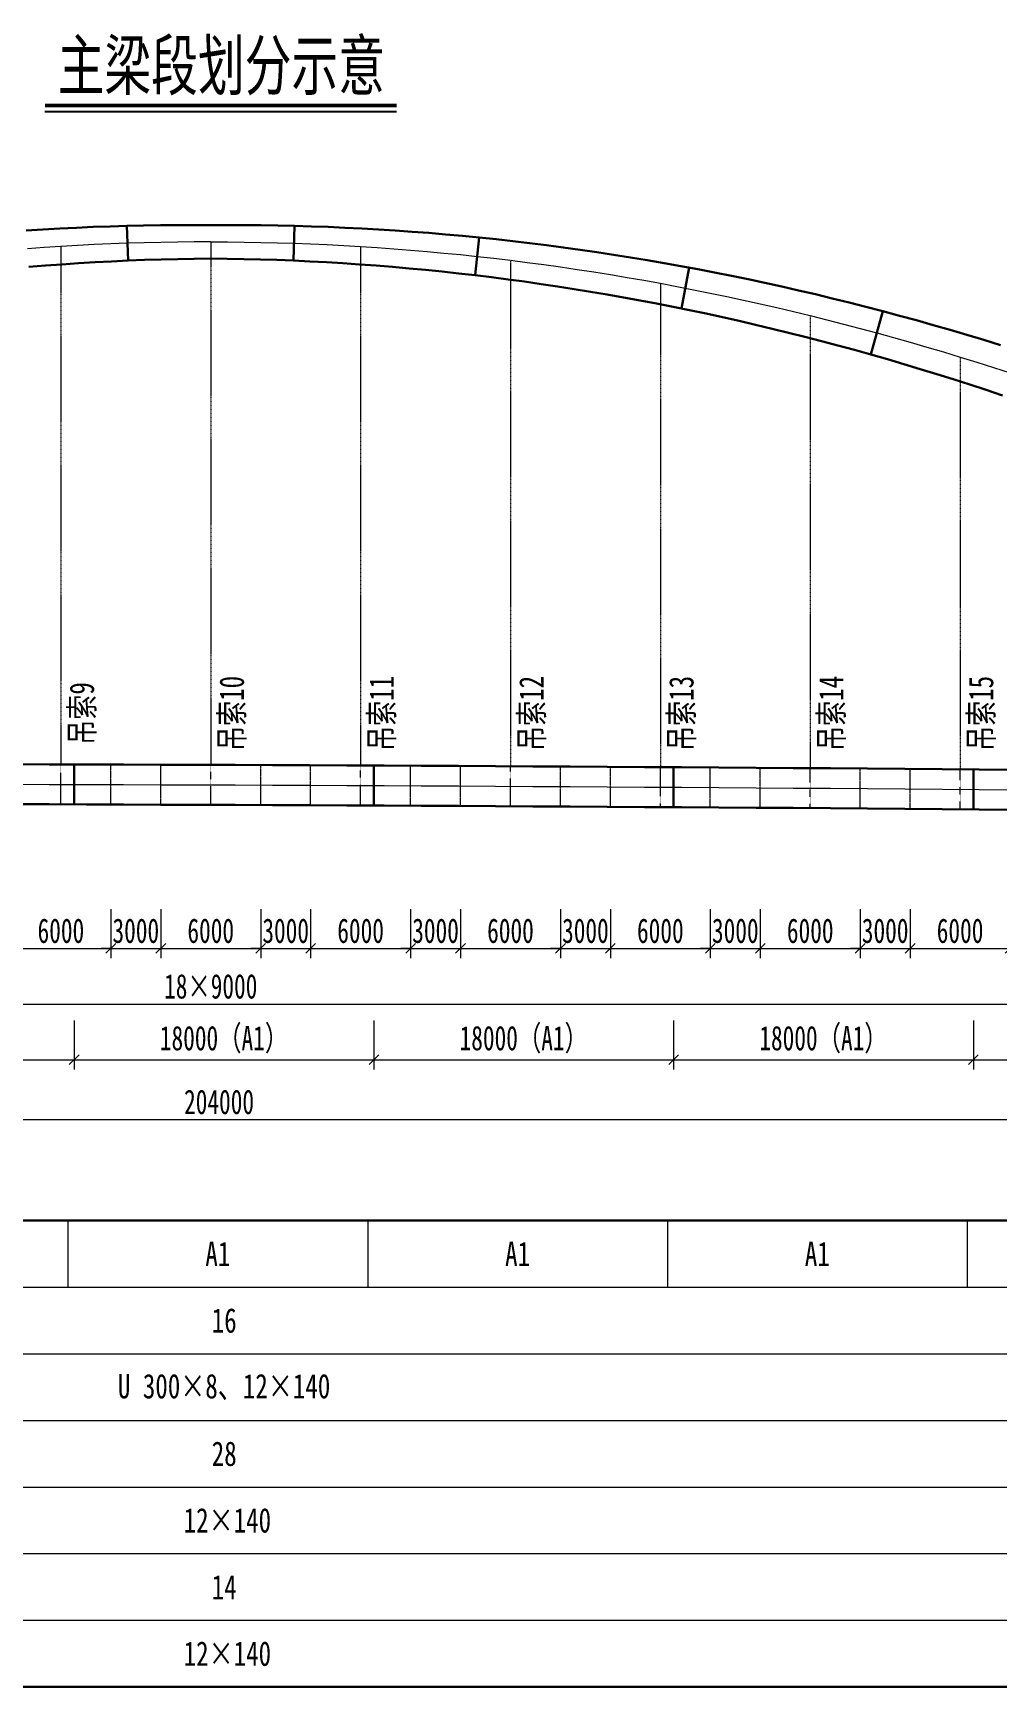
# Model space of a CAD drawing. Header units: millimetres. Extents: x -117838 to 101460, y 153465 to 252744.
# Drawn here: x -13008 to 44876, y 153465 to 252744 of the extents above; entities that cross this region are included whole.
import ezdxf
from ezdxf.enums import TextEntityAlignment as Align

# ---------------------------------------------------------------- set-up
doc = ezdxf.new("R2010")
doc.units = ezdxf.units.MM
doc.linetypes.add('CENTER2', pattern=[28.575, 19.05, -3.175, 3.175, -3.175])
doc.linetypes.add('DASHED', pattern=[0.75, 0.5, -0.25])
doc.layers.get('Defpoints').update_dxf_attribs({"color": 8})
for name, color, linetype, lineweight in [('中心线', 2, 'CENTER2', 15), ('标注', 4, 'Continuous', 13), ('标注线及字体', 2, 'Continuous', 15), ('桥 构造粗实', 1, 'Continuous', 30), ('细实线', 4, 'Continuous', 15), ('虚线', 7, 'DASHED', 15)]:
    doc.layers.add(name, color=color, linetype=linetype, lineweight=lineweight)
doc.styles.add('111', font='', dxfattribs={"width": 0.7})
doc.styles.add('SMEDI', font='', dxfattribs={"width": 0.75})
doc.styles.add('仿宋_GB2312', font='仿宋_GB2312.TTF', dxfattribs={"width": 0.75})
doc.styles.get('111').set_extended_font_data('仿宋_GB2312')
doc.styles.get('SMEDI').set_extended_font_data('仿宋_GB2312')
doc.dimstyles.new('200', dxfattribs={"dimscale": 0, "dimtxt": 2.5, "dimasz": 1, "dimexe": 1, "dimexo": 1, "dimgap": 0.6, "dimtad": 1, "dimdec": 0, "dimdsep": 46, "dimtxsty": '111', "dimblk": 'OBLIQUE', "dimcen": 0, "dimclrd": 4, "dimclre": 4, "dimclrt": 4, "dimadec": 1, "dimazin": 2, "dimtfac": 1, "dimtdec": 0, "dimtix": 1, "dimtmove": 2, "dimatfit": 3, "dimfxl": 4, "dimfxlon": 1, "dimtolj": 1, "dimlwd": -1, "dimlwe": -1, "dimarcsym": 0})

# ---------------------------------------------------------------- blocks, each defined once
blk = doc.blocks.new('_Oblique')
at = {"color": 0, "linetype": 'ByBlock', "lineweight": -2}
blk.add_line((-0.5, -0.5), (0.5, 0.5), dxfattribs=at)
blk = doc.blocks.new('*D20')
at = {"layer": 'Defpoints', "color": 0}
for p in [(100162, 195313), (-103838, 193165), (100162, 187523)]:
    blk.add_point(p, dxfattribs=at)
at = {"layer": '标注', "color": 4}
for p, q in [((-103838, 189876), (-103838, 186935)), ((100162, 189876), (100162, 186935)), ((-103838, 187523), (100162, 187523))]:
    blk.add_line(p, q, dxfattribs=at)
at = {"layer": '标注', "color": 4, "xscale": 588.2352941176471, "yscale": 588.2352941176471, "zscale": 588.2352941176471, "rotation": 180}
blk.add_blockref('_Oblique', (-103838, 187523), dxfattribs=at)
at = {"layer": '标注', "color": 4, "xscale": 588.2352941176471, "yscale": 588.2352941176471, "zscale": 588.2352941176471}
blk.add_blockref('_Oblique', (100162, 187523), dxfattribs=at)
at = {"layer": '标注', "color": 4, "insert": (-1838, 188575), "char_height": 1470.6, "attachment_point": 5, "style": '111'}
blk.add_mtext('\\A1;204000', dxfattribs=at)
blk = doc.blocks.new('*D39')
at = {"layer": 'Defpoints', "color": 0}
for p in [(-14337, 206909), (-8337, 206909), (-8337, 197798)]:
    blk.add_point(p, dxfattribs=at)
at = {"layer": '标注', "color": 4}
for p, q in [((-14337, 200151), (-14337, 197210)), ((-8337, 200151), (-8337, 197210)), ((-14337, 197798), (-8337, 197798))]:
    blk.add_line(p, q, dxfattribs=at)
at = {"layer": '标注', "color": 4, "xscale": 588.2352941176471, "yscale": 588.2352941176471, "zscale": 588.2352941176471, "rotation": 180}
blk.add_blockref('_Oblique', (-14337, 197798), dxfattribs=at)
at = {"layer": '标注', "color": 4, "xscale": 588.2352941176471, "yscale": 588.2352941176471, "zscale": 588.2352941176471}
blk.add_blockref('_Oblique', (-8337, 197798), dxfattribs=at)
at = {"layer": '标注', "color": 4, "insert": (-11337, 198851), "char_height": 1470.6, "attachment_point": 5, "style": '111'}
blk.add_mtext('\\A1;6000', dxfattribs=at)
blk = doc.blocks.new('*D40')
at = {"layer": 'Defpoints', "color": 0}
for p in [(-8337, 206909), (-5337, 206909), (-5337, 197798)]:
    blk.add_point(p, dxfattribs=at)
at = {"layer": '标注', "color": 4}
for p, q in [((-8337, 200151), (-8337, 197210)), ((-5337, 200151), (-5337, 197210)), ((-8337, 197798), (-8926, 197798)), ((-8337, 197798), (-5337, 197798)), ((-5337, 197798), (-4749, 197798))]:
    blk.add_line(p, q, dxfattribs=at)
at = {"layer": '标注', "color": 4, "xscale": 588.2352941176471, "yscale": 588.2352941176471, "zscale": 588.2352941176471}
blk.add_blockref('_Oblique', (-8337, 197798), dxfattribs=at)
at = {"layer": '标注', "color": 4, "xscale": 588.2352941176471, "yscale": 588.2352941176471, "zscale": 588.2352941176471, "rotation": 180}
blk.add_blockref('_Oblique', (-5337, 197798), dxfattribs=at)
at = {"layer": '标注', "color": 4, "insert": (-6837, 198851), "char_height": 1470.6, "attachment_point": 5, "style": '111'}
blk.add_mtext('\\A1;3000', dxfattribs=at)
blk = doc.blocks.new('*D41')
at = {"layer": 'Defpoints', "color": 0}
for p in [(-5337, 206909), (663, 206909), (663, 197798)]:
    blk.add_point(p, dxfattribs=at)
at = {"layer": '标注', "color": 4}
for p, q in [((-5337, 200151), (-5337, 197210)), ((663, 200151), (663, 197210)), ((-5337, 197798), (663, 197798))]:
    blk.add_line(p, q, dxfattribs=at)
at = {"layer": '标注', "color": 4, "xscale": 588.2352941176471, "yscale": 588.2352941176471, "zscale": 588.2352941176471, "rotation": 180}
blk.add_blockref('_Oblique', (-5337, 197798), dxfattribs=at)
at = {"layer": '标注', "color": 4, "xscale": 588.2352941176471, "yscale": 588.2352941176471, "zscale": 588.2352941176471}
blk.add_blockref('_Oblique', (663, 197798), dxfattribs=at)
at = {"layer": '标注', "color": 4, "insert": (-2337, 198851), "char_height": 1470.6, "attachment_point": 5, "style": '111'}
blk.add_mtext('\\A1;6000', dxfattribs=at)
blk = doc.blocks.new('*D42')
at = {"layer": 'Defpoints', "color": 0}
for p in [(663, 206909), (3663, 206909), (3663, 197798)]:
    blk.add_point(p, dxfattribs=at)
at = {"layer": '标注', "color": 4}
for p, q in [((663, 200151), (663, 197210)), ((3663, 200151), (3663, 197210)), ((663, 197798), (74, 197798)), ((663, 197798), (3663, 197798)), ((3663, 197798), (4251, 197798))]:
    blk.add_line(p, q, dxfattribs=at)
at = {"layer": '标注', "color": 4, "xscale": 588.2352941176471, "yscale": 588.2352941176471, "zscale": 588.2352941176471}
blk.add_blockref('_Oblique', (663, 197798), dxfattribs=at)
at = {"layer": '标注', "color": 4, "xscale": 588.2352941176471, "yscale": 588.2352941176471, "zscale": 588.2352941176471, "rotation": 180}
blk.add_blockref('_Oblique', (3663, 197798), dxfattribs=at)
at = {"layer": '标注', "color": 4, "insert": (2163, 198851), "char_height": 1470.6, "attachment_point": 5, "style": '111'}
blk.add_mtext('\\A1;3000', dxfattribs=at)
blk = doc.blocks.new('*D43')
at = {"layer": 'Defpoints', "color": 0}
for p in [(3663, 206909), (9663, 206909), (9663, 197798)]:
    blk.add_point(p, dxfattribs=at)
at = {"layer": '标注', "color": 4}
for p, q in [((3663, 200151), (3663, 197210)), ((9663, 200151), (9663, 197210)), ((3663, 197798), (9663, 197798))]:
    blk.add_line(p, q, dxfattribs=at)
at = {"layer": '标注', "color": 4, "xscale": 588.2352941176471, "yscale": 588.2352941176471, "zscale": 588.2352941176471, "rotation": 180}
blk.add_blockref('_Oblique', (3663, 197798), dxfattribs=at)
at = {"layer": '标注', "color": 4, "xscale": 588.2352941176471, "yscale": 588.2352941176471, "zscale": 588.2352941176471}
blk.add_blockref('_Oblique', (9663, 197798), dxfattribs=at)
at = {"layer": '标注', "color": 4, "insert": (6663, 198851), "char_height": 1470.6, "attachment_point": 5, "style": '111'}
blk.add_mtext('\\A1;6000', dxfattribs=at)
blk = doc.blocks.new('*D44')
at = {"layer": 'Defpoints', "color": 0}
for p in [(9663, 206909), (12663, 206909), (12663, 197798)]:
    blk.add_point(p, dxfattribs=at)
at = {"layer": '标注', "color": 4}
for p, q in [((9663, 200151), (9663, 197210)), ((12663, 200151), (12663, 197210)), ((9663, 197798), (9074, 197798)), ((9663, 197798), (12663, 197798)), ((12663, 197798), (13251, 197798))]:
    blk.add_line(p, q, dxfattribs=at)
at = {"layer": '标注', "color": 4, "xscale": 588.2352941176471, "yscale": 588.2352941176471, "zscale": 588.2352941176471}
blk.add_blockref('_Oblique', (9663, 197798), dxfattribs=at)
at = {"layer": '标注', "color": 4, "xscale": 588.2352941176471, "yscale": 588.2352941176471, "zscale": 588.2352941176471, "rotation": 180}
blk.add_blockref('_Oblique', (12663, 197798), dxfattribs=at)
at = {"layer": '标注', "color": 4, "insert": (11163, 198851), "char_height": 1470.6, "attachment_point": 5, "style": '111'}
blk.add_mtext('\\A1;3000', dxfattribs=at)
blk = doc.blocks.new('*D45')
at = {"layer": 'Defpoints', "color": 0}
for p in [(12663, 206909), (18663, 206909), (18663, 197798)]:
    blk.add_point(p, dxfattribs=at)
at = {"layer": '标注', "color": 4}
for p, q in [((12663, 200151), (12663, 197210)), ((18663, 200151), (18663, 197210)), ((12663, 197798), (18663, 197798))]:
    blk.add_line(p, q, dxfattribs=at)
at = {"layer": '标注', "color": 4, "xscale": 588.2352941176471, "yscale": 588.2352941176471, "zscale": 588.2352941176471, "rotation": 180}
blk.add_blockref('_Oblique', (12663, 197798), dxfattribs=at)
at = {"layer": '标注', "color": 4, "xscale": 588.2352941176471, "yscale": 588.2352941176471, "zscale": 588.2352941176471}
blk.add_blockref('_Oblique', (18663, 197798), dxfattribs=at)
at = {"layer": '标注', "color": 4, "insert": (15663, 198851), "char_height": 1470.6, "attachment_point": 5, "style": '111'}
blk.add_mtext('\\A1;6000', dxfattribs=at)
blk = doc.blocks.new('*D46')
at = {"layer": 'Defpoints', "color": 0}
for p in [(18663, 206909), (21663, 206909), (21663, 197798)]:
    blk.add_point(p, dxfattribs=at)
at = {"layer": '标注', "color": 4}
for p, q in [((18663, 200151), (18663, 197210)), ((21663, 200151), (21663, 197210)), ((18663, 197798), (18074, 197798)), ((18663, 197798), (21663, 197798)), ((21663, 197798), (22251, 197798))]:
    blk.add_line(p, q, dxfattribs=at)
at = {"layer": '标注', "color": 4, "xscale": 588.2352941176471, "yscale": 588.2352941176471, "zscale": 588.2352941176471}
blk.add_blockref('_Oblique', (18663, 197798), dxfattribs=at)
at = {"layer": '标注', "color": 4, "xscale": 588.2352941176471, "yscale": 588.2352941176471, "zscale": 588.2352941176471, "rotation": 180}
blk.add_blockref('_Oblique', (21663, 197798), dxfattribs=at)
at = {"layer": '标注', "color": 4, "insert": (20163, 198851), "char_height": 1470.6, "attachment_point": 5, "style": '111'}
blk.add_mtext('\\A1;3000', dxfattribs=at)
blk = doc.blocks.new('*D47')
at = {"layer": 'Defpoints', "color": 0}
for p in [(21663, 206909), (27663, 206909), (27663, 197798)]:
    blk.add_point(p, dxfattribs=at)
at = {"layer": '标注', "color": 4}
for p, q in [((21663, 200151), (21663, 197210)), ((27663, 200151), (27663, 197210)), ((21663, 197798), (27663, 197798))]:
    blk.add_line(p, q, dxfattribs=at)
at = {"layer": '标注', "color": 4, "xscale": 588.2352941176471, "yscale": 588.2352941176471, "zscale": 588.2352941176471, "rotation": 180}
blk.add_blockref('_Oblique', (21663, 197798), dxfattribs=at)
at = {"layer": '标注', "color": 4, "xscale": 588.2352941176471, "yscale": 588.2352941176471, "zscale": 588.2352941176471}
blk.add_blockref('_Oblique', (27663, 197798), dxfattribs=at)
at = {"layer": '标注', "color": 4, "insert": (24663, 198851), "char_height": 1470.6, "attachment_point": 5, "style": '111'}
blk.add_mtext('\\A1;6000', dxfattribs=at)
blk = doc.blocks.new('*D48')
at = {"layer": 'Defpoints', "color": 0}
for p in [(27663, 206909), (30663, 206909), (30663, 197798)]:
    blk.add_point(p, dxfattribs=at)
at = {"layer": '标注', "color": 4}
for p, q in [((27663, 200151), (27663, 197210)), ((30663, 200151), (30663, 197210)), ((27663, 197798), (27074, 197798)), ((27663, 197798), (30663, 197798)), ((30663, 197798), (31251, 197798))]:
    blk.add_line(p, q, dxfattribs=at)
at = {"layer": '标注', "color": 4, "xscale": 588.2352941176471, "yscale": 588.2352941176471, "zscale": 588.2352941176471}
blk.add_blockref('_Oblique', (27663, 197798), dxfattribs=at)
at = {"layer": '标注', "color": 4, "xscale": 588.2352941176471, "yscale": 588.2352941176471, "zscale": 588.2352941176471, "rotation": 180}
blk.add_blockref('_Oblique', (30663, 197798), dxfattribs=at)
at = {"layer": '标注', "color": 4, "insert": (29163, 198851), "char_height": 1470.6, "attachment_point": 5, "style": '111'}
blk.add_mtext('\\A1;3000', dxfattribs=at)
blk = doc.blocks.new('*D49')
at = {"layer": 'Defpoints', "color": 0}
for p in [(30663, 206909), (36663, 206909), (36663, 197798)]:
    blk.add_point(p, dxfattribs=at)
at = {"layer": '标注', "color": 4}
for p, q in [((30663, 200151), (30663, 197210)), ((36663, 200151), (36663, 197210)), ((30663, 197798), (36663, 197798))]:
    blk.add_line(p, q, dxfattribs=at)
at = {"layer": '标注', "color": 4, "xscale": 588.2352941176471, "yscale": 588.2352941176471, "zscale": 588.2352941176471, "rotation": 180}
blk.add_blockref('_Oblique', (30663, 197798), dxfattribs=at)
at = {"layer": '标注', "color": 4, "xscale": 588.2352941176471, "yscale": 588.2352941176471, "zscale": 588.2352941176471}
blk.add_blockref('_Oblique', (36663, 197798), dxfattribs=at)
at = {"layer": '标注', "color": 4, "insert": (33663, 198851), "char_height": 1470.6, "attachment_point": 5, "style": '111'}
blk.add_mtext('\\A1;6000', dxfattribs=at)
blk = doc.blocks.new('*D50')
at = {"layer": 'Defpoints', "color": 0}
for p in [(36663, 206909), (39663, 206909), (39663, 197798)]:
    blk.add_point(p, dxfattribs=at)
at = {"layer": '标注', "color": 4}
for p, q in [((36663, 200151), (36663, 197210)), ((39663, 200151), (39663, 197210)), ((36663, 197798), (36074, 197798)), ((36663, 197798), (39663, 197798)), ((39663, 197798), (40251, 197798))]:
    blk.add_line(p, q, dxfattribs=at)
at = {"layer": '标注', "color": 4, "xscale": 588.2352941176471, "yscale": 588.2352941176471, "zscale": 588.2352941176471}
blk.add_blockref('_Oblique', (36663, 197798), dxfattribs=at)
at = {"layer": '标注', "color": 4, "xscale": 588.2352941176471, "yscale": 588.2352941176471, "zscale": 588.2352941176471, "rotation": 180}
blk.add_blockref('_Oblique', (39663, 197798), dxfattribs=at)
at = {"layer": '标注', "color": 4, "insert": (38163, 198851), "char_height": 1470.6, "attachment_point": 5, "style": '111'}
blk.add_mtext('\\A1;3000', dxfattribs=at)
blk = doc.blocks.new('*D51')
at = {"layer": 'Defpoints', "color": 0}
for p in [(39663, 206909), (45663, 206909), (45663, 197798)]:
    blk.add_point(p, dxfattribs=at)
at = {"layer": '标注', "color": 4}
for p, q in [((39663, 200151), (39663, 197210)), ((45663, 200151), (45663, 197210)), ((39663, 197798), (45663, 197798))]:
    blk.add_line(p, q, dxfattribs=at)
at = {"layer": '标注', "color": 4, "xscale": 588.2352941176471, "yscale": 588.2352941176471, "zscale": 588.2352941176471, "rotation": 180}
blk.add_blockref('_Oblique', (39663, 197798), dxfattribs=at)
at = {"layer": '标注', "color": 4, "xscale": 588.2352941176471, "yscale": 588.2352941176471, "zscale": 588.2352941176471}
blk.add_blockref('_Oblique', (45663, 197798), dxfattribs=at)
at = {"layer": '标注', "color": 4, "insert": (42663, 198851), "char_height": 1470.6, "attachment_point": 5, "style": '111'}
blk.add_mtext('\\A1;6000', dxfattribs=at)
blk = doc.blocks.new('*D62')
at = {"layer": 'Defpoints', "color": 0}
for p in [(-83338, 206908), (78662, 206172), (78662, 194458)]:
    blk.add_point(p, dxfattribs=at)
at = {"layer": '标注', "color": 4}
for p, q in [((-83338, 196811), (-83338, 193870)), ((78662, 196811), (78662, 193870)), ((-83338, 194458), (78662, 194458))]:
    blk.add_line(p, q, dxfattribs=at)
at = {"layer": '标注', "color": 4, "xscale": 588.2352941176471, "yscale": 588.2352941176471, "zscale": 588.2352941176471, "rotation": 180}
blk.add_blockref('_Oblique', (-83338, 194458), dxfattribs=at)
at = {"layer": '标注', "color": 4, "xscale": 588.2352941176471, "yscale": 588.2352941176471, "zscale": 588.2352941176471}
blk.add_blockref('_Oblique', (78662, 194458), dxfattribs=at)
at = {"layer": '标注', "color": 4, "insert": (-2338, 195511), "char_height": 1470.59, "attachment_point": 5, "style": '111'}
blk.add_mtext('\\A1;18×9000', dxfattribs=at)
blk = doc.blocks.new('*D69')
at = {"layer": 'Defpoints', "color": 0}
for p in [(-28538, 206688), (-10538, 206986), (-10538, 191118)]:
    blk.add_point(p, dxfattribs=at)
at = {"layer": '标注', "color": 4}
for p, q in [((-28538, 193471), (-28538, 190530)), ((-10538, 193471), (-10538, 190530)), ((-28538, 191118), (-10538, 191118))]:
    blk.add_line(p, q, dxfattribs=at)
at = {"layer": '标注', "color": 4, "xscale": 588.2352941176471, "yscale": 588.2352941176471, "zscale": 588.2352941176471, "rotation": 180}
blk.add_blockref('_Oblique', (-28538, 191118), dxfattribs=at)
at = {"layer": '标注', "color": 4, "xscale": 588.2352941176471, "yscale": 588.2352941176471, "zscale": 588.2352941176471}
blk.add_blockref('_Oblique', (-10538, 191118), dxfattribs=at)
at = {"layer": '标注', "color": 4, "insert": (-19538, 192318), "char_height": 1470.59, "attachment_point": 5, "style": '111'}
blk.add_mtext('\\A1;18000（A1）', dxfattribs=at)
blk = doc.blocks.new('*D70')
at = {"layer": 'Defpoints', "color": 0}
for p in [(-10538, 206688), (7462, 206986), (7462, 191118)]:
    blk.add_point(p, dxfattribs=at)
at = {"layer": '标注', "color": 4}
for p, q in [((-10538, 193471), (-10538, 190530)), ((7462, 193471), (7462, 190530)), ((-10538, 191118), (7462, 191118))]:
    blk.add_line(p, q, dxfattribs=at)
at = {"layer": '标注', "color": 4, "xscale": 588.2352941176471, "yscale": 588.2352941176471, "zscale": 588.2352941176471, "rotation": 180}
blk.add_blockref('_Oblique', (-10538, 191118), dxfattribs=at)
at = {"layer": '标注', "color": 4, "xscale": 588.2352941176471, "yscale": 588.2352941176471, "zscale": 588.2352941176471}
blk.add_blockref('_Oblique', (7462, 191118), dxfattribs=at)
at = {"layer": '标注', "color": 4, "insert": (-1538, 192318), "char_height": 1470.59, "attachment_point": 5, "style": '111'}
blk.add_mtext('\\A1;18000（A1）', dxfattribs=at)
blk = doc.blocks.new('*D71')
at = {"layer": 'Defpoints', "color": 0}
for p in [(7462, 206688), (25462, 206986), (25462, 191118)]:
    blk.add_point(p, dxfattribs=at)
at = {"layer": '标注', "color": 4}
for p, q in [((7462, 193471), (7462, 190530)), ((25462, 193471), (25462, 190530)), ((7462, 191118), (25462, 191118))]:
    blk.add_line(p, q, dxfattribs=at)
at = {"layer": '标注', "color": 4, "xscale": 588.2352941176471, "yscale": 588.2352941176471, "zscale": 588.2352941176471, "rotation": 180}
blk.add_blockref('_Oblique', (7462, 191118), dxfattribs=at)
at = {"layer": '标注', "color": 4, "xscale": 588.2352941176471, "yscale": 588.2352941176471, "zscale": 588.2352941176471}
blk.add_blockref('_Oblique', (25462, 191118), dxfattribs=at)
at = {"layer": '标注', "color": 4, "insert": (16462, 192318), "char_height": 1470.59, "attachment_point": 5, "style": '111'}
blk.add_mtext('\\A1;18000（A1）', dxfattribs=at)
blk = doc.blocks.new('*D72')
at = {"layer": 'Defpoints', "color": 0}
for p in [(25462, 206688), (43462, 206986), (43462, 191118)]:
    blk.add_point(p, dxfattribs=at)
at = {"layer": '标注', "color": 4}
for p, q in [((25462, 193471), (25462, 190530)), ((43462, 193471), (43462, 190530)), ((25462, 191118), (43462, 191118))]:
    blk.add_line(p, q, dxfattribs=at)
at = {"layer": '标注', "color": 4, "xscale": 588.2352941176471, "yscale": 588.2352941176471, "zscale": 588.2352941176471, "rotation": 180}
blk.add_blockref('_Oblique', (25462, 191118), dxfattribs=at)
at = {"layer": '标注', "color": 4, "xscale": 588.2352941176471, "yscale": 588.2352941176471, "zscale": 588.2352941176471}
blk.add_blockref('_Oblique', (43462, 191118), dxfattribs=at)
at = {"layer": '标注', "color": 4, "insert": (34462, 192318), "char_height": 1470.59, "attachment_point": 5, "style": '111'}
blk.add_mtext('\\A1;18000（A1）', dxfattribs=at)
blk = doc.blocks.new('*D73')
at = {"layer": 'Defpoints', "color": 0}
for p in [(43462, 206688), (61462, 206986), (61462, 191118)]:
    blk.add_point(p, dxfattribs=at)
at = {"layer": '标注', "color": 4}
for p, q in [((43462, 193471), (43462, 190530)), ((61462, 193471), (61462, 190530)), ((43462, 191118), (61462, 191118))]:
    blk.add_line(p, q, dxfattribs=at)
at = {"layer": '标注', "color": 4, "xscale": 588.2352941176471, "yscale": 588.2352941176471, "zscale": 588.2352941176471, "rotation": 180}
blk.add_blockref('_Oblique', (43462, 191118), dxfattribs=at)
at = {"layer": '标注', "color": 4, "xscale": 588.2352941176471, "yscale": 588.2352941176471, "zscale": 588.2352941176471}
blk.add_blockref('_Oblique', (61462, 191118), dxfattribs=at)
at = {"layer": '标注', "color": 4, "insert": (52462, 192318), "char_height": 1470.59, "attachment_point": 5, "style": '111'}
blk.add_mtext('\\A1;18000（A1）', dxfattribs=at)

msp = doc.modelspace()

# ---------------------------------------------------------------- linework, layer by layer
at = {"color": 4}
msp.add_line((-12298.9, 248043.5), (8825.3, 248043.5), dxfattribs=at)
at = {"color": 6, "const_width": 211.8}
msp.add_lwpolyline([(-12298.9, 248396.4), (8825.3, 248396.4)], dxfattribs=at)
at = {"layer": '中心线', "color": 8, "ltscale": 0.4}
for p, q in [((-11337.6, 239935), (-11337.6, 208842.9)), ((-2337.6, 240209.9), (-2337.6, 208812.2)), ((6662.4, 239935), (6662.4, 208774.2)), ((15662.4, 239105.1), (15662.4, 208728.7)), ((24662.4, 237721.9), (24662.4, 208676)), ((33662.4, 235785.5), (33662.4, 208615.8)), ((42662.4, 233295.8), (42662.4, 208548.3))]:
    msp.add_line(p, q, dxfattribs=at)
at = {"layer": '中心线', "ltscale": 0.05}
for p, q in [((-11337.6, 206444.5), (-11337.6, 208844.5)), ((-2337.6, 206414.2), (-2337.6, 208814.2)), ((6662.4, 206372.8), (6662.4, 208772.8)), ((15662.4, 206331.5), (15662.4, 208731.5)), ((24662.4, 206279.2), (24662.4, 208679.2)), ((33662.4, 206219.5), (33662.4, 208619.5)), ((42662.4, 206152.4), (42662.4, 208552.4))]:
    msp.add_line(p, q, dxfattribs=at)
at = {"layer": '标注', "color": 8, "ltscale": 550}
for points in [[(-2337.6, 240211.7), (-3337.6, 240208.2), (-4337.6, 240198), (-5337.6, 240180.9), (-6337.6, 240157), (-7337.6, 240126.3), (-8337.6, 240088.7), (-9337.6, 240044.3), (-10337.6, 239993.1), (-11337.6, 239935), (-12337.6, 239870.1), (-13337.6, 239798.4)], [(-2337.6, 240211.7), (-1337.6, 240208.2), (-337.6, 240198), (662.4, 240180.9), (1662.4, 240157), (2662.4, 240126.3), (3662.4, 240088.7), (4662.4, 240044.3), (5662.4, 239993.1), (6662.4, 239935), (7662.4, 239870.1), (8662.4, 239798.4), (9662.4, 239719.9), (10662.4, 239634.5), (11662.4, 239542.3), (12662.4, 239443.2), (13662.4, 239337.4), (14662.4, 239224.7), (15662.4, 239105.1), (16662.4, 238978.8), (17662.4, 238845.6), (18662.4, 238705.5), (19662.4, 238558.7), (20662.4, 238405), (21662.4, 238244.5), (22662.4, 238077.1), (23662.4, 237903), (24662.4, 237721.9), (25662.4, 237534.1), (26662.4, 237339.4), (27662.4, 237137.9), (28662.4, 236929.6), (29662.4, 236714.4), (30662.4, 236492.5), (31662.4, 236263.6), (32662.4, 236028), (33662.4, 235785.5), (34662.4, 235536.2), (35662.4, 235280), (36662.4, 235017.1), (37662.4, 234747.3), (38662.4, 234470.6), (39662.4, 234187.2), (40662.4, 233896.9), (41662.4, 233599.7), (42662.4, 233295.8), (43662.4, 232985), (44662.4, 232667.4), (45662.4, 232342.9)]]:
    msp.add_lwpolyline(points, dxfattribs=at)
at = {"layer": '标注', "ltscale": 550}
msp.add_lwpolyline([(-100160.2, 207529.8, -0.0009273), (-76851.1, 207642.9), (-76836.5, 207643, -0.0032499), (66157.8, 207142.5), (66188.1, 207142.2, -0.0012685), (96630.1, 206760.5)], format="xyb", dxfattribs=at)
at = {"layer": '桥 构造粗实', "color": 8}
for p, q in [((-7369.7, 241169.5), (-7305.5, 239083)), ((2694.4, 241169.5), (2630.3, 239083)), ((2694.4, 241169.5), (2630.3, 239083)), ((13790.1, 240470.2), (13534.7, 238204.5)), ((13790.1, 240470.2), (13534.7, 238204.5)), ((26401.1, 238663.1), (25923.7, 236210.4)), ((26401.1, 238663.1), (25923.7, 236210.4)), ((38022.3, 236048.4), (37302.5, 233446.1)), ((38022.3, 236048.4), (37302.5, 233446.1))]:
    msp.add_line(p, q, dxfattribs=at)
at = {"layer": '桥 构造粗实'}
for p, q in [((-10537.6, 206442.1), (-10537.6, 208842.1)), ((7462.4, 206372.8), (7462.4, 208772.8)), ((25462.4, 206274.2), (25462.4, 208674.2)), ((43462.4, 206146), (43462.4, 208546))]:
    msp.add_line(p, q, dxfattribs=at)
at = {"layer": '桥 构造粗实', "color": 8}
for points in [[(-2337.6, 241211.7), (-3344.5, 241217), (-4351.5, 241215.4), (-5358.6, 241207), (-6365.9, 241191.6), (-7373.2, 241169.4), (-8380.7, 241140.3), (-9388.3, 241104.4), (-10396, 241061.5), (-11403.8, 241011.7), (-12411.7, 240955.1), (-13419.7, 240891.6)], [(-2337.6, 241211.7), (-1330.7, 241217), (-323.7, 241215.4), (683.4, 241207), (1690.7, 241191.6), (2698, 241169.4), (3705.5, 241140.3), (4713.1, 241104.4), (5720.8, 241061.5), (6728.6, 241011.7), (7736.5, 240955.1), (8744.5, 240891.6), (9752.7, 240821.2), (10760.9, 240743.9), (11769.2, 240659.7), (12777.7, 240568.6), (13786.2, 240470.6), (14794.9, 240365.7), (15803.6, 240254), (16812.5, 240135.3), (17821.4, 240009.8), (18830.5, 239877.3), (19839.6, 239737.9), (20848.8, 239591.7), (21858.1, 239438.5), (22867.5, 239278.5), (23877, 239111.5), (24886.6, 238937.7), (25896.3, 238756.9), (26906, 238569.3), (27915.8, 238374.7), (28925.7, 238173.3), (29935.7, 237964.9), (30945.8, 237749.7), (31955.9, 237527.5), (32966.1, 237298.4), (33976.4, 237062.5), (34986.7, 236819.6), (35997.2, 236569.8), (37007.6, 236313.1), (38018.2, 236049.5), (39028.8, 235779), (40039.5, 235501.6), (41050.2, 235217.3), (42061, 234926.1), (43071.9, 234628), (44082.8, 234323), (45093.8, 234011.1)], [(-2337.6, 239211.7), (-3330.7, 239199.5), (-4323.7, 239180.6), (-5316.6, 239154.9), (-6309.3, 239122.4), (-7302, 239083.1), (-8294.5, 239037.1), (-9286.9, 238984.3), (-10279.2, 238924.7), (-11271.4, 238858.3), (-12263.5, 238785.2), (-13255.5, 238705.2)], [(-2337.6, 239211.7), (-1344.5, 239199.5), (-351.5, 239180.6), (641.4, 239154.9), (1634.1, 239122.4), (2626.8, 239083.1), (3619.3, 239037.1), (4611.7, 238984.3), (5604, 238924.7), (6596.2, 238858.3), (7588.3, 238785.2), (8580.3, 238705.2), (9572.1, 238618.6), (10563.9, 238525.1), (11555.5, 238424.9), (12547.1, 238317.9), (13538.5, 238204.1), (14529.9, 238083.6), (15521.1, 237956.3), (16512.3, 237822.2), (17503.4, 237681.4), (18494.3, 237533.8), (19485.2, 237379.4), (20476, 237218.3), (21466.6, 237050.4), (22457.2, 236875.8), (23447.8, 236694.4), (24438.2, 236506.2), (25428.5, 236311.3), (26418.8, 236109.6), (27409, 235901.1), (28399, 235685.9), (29389.1, 235464), (30379, 235235.3), (31368.9, 234999.8), (32358.7, 234757.5), (33348.4, 234508.5), (34338, 234252.8), (35327.6, 233990.3), (36317.1, 233721), (37306.6, 233445), (38296, 233162.2), (39285.3, 232872.7), (40274.6, 232576.4), (41263.8, 232273.4), (42252.9, 231963.5), (43242, 231647), (44231, 231323.7), (45220, 230993.6)]]:
    msp.add_lwpolyline(points, dxfattribs=at)
at = {"layer": '桥 构造粗实'}
for points in [[(-103717.6, 208704.9, -0.0010688), (-76851.1, 208842.9), (-76836.5, 208843, -0.0032499), (66157.8, 208342.5), (66188.1, 208342.2, -0.0014107), (100042.4, 207908.1, -0.0014107)], [(-103717.6, 206304.9, -0.0010688), (-76851.1, 206442.9), (-76836.5, 206443, -0.0032499), (66157.8, 205942.5), (66188.1, 205942.2, -0.0014107), (100042.4, 205508.1, -0.0014107)]]:
    msp.add_lwpolyline(points, format="xyb", dxfattribs=at)
msp.add_lwpolyline([(-117837.6, 181464.7), (100162.4, 181464.7), (100162.4, 153464.7), (-117837.6, 153464.7)], close=True, dxfattribs=at)
at = {"layer": '细实线'}
for p, q in [((-10911.2, 181464.7), (-10911.2, 177464.7)), ((7088.8, 181464.7), (7088.8, 177464.7)), ((25088.8, 181464.7), (25088.8, 177464.7)), ((43088.8, 181464.7), (43088.8, 177464.7)), ((-117837.6, 177464.7), (100162.4, 177464.7)), ((-117837.6, 173464.7), (100162.4, 173464.7)), ((-117837.6, 169464.7), (100162.4, 169464.7)), ((-117837.6, 165464.7), (100162.4, 165464.7)), ((-117837.6, 161464.7), (100162.4, 161464.7)), ((-117837.6, 157464.7), (100162.4, 157464.7))]:
    msp.add_line(p, q, dxfattribs=at)
at = {"layer": '虚线'}
for p, q in [((-8337.6, 206435.2), (-8337.6, 208835.2)), ((-5338.5, 206425.1), (-5338.5, 208825.1)), ((662.4, 206402.5), (662.4, 208802.5)), ((3662.4, 206389.9), (3662.4, 208789.9)), ((9662.4, 206362.4), (9662.4, 208762.4)), ((12662.4, 206347.4), (12662.4, 208747.4)), ((18662.4, 206314.9), (18662.4, 208714.9)), ((21662.4, 206297.5), (21662.4, 208697.5)), ((27662.4, 206260.1), (27662.4, 208660.1)), ((30662.4, 206240.2), (30662.4, 208640.2)), ((36662.4, 206197.9), (36662.4, 208597.9)), ((39662.4, 206175.5), (39662.4, 208575.5))]:
    msp.add_line(p, q, dxfattribs=at)

# ---------------------------------------------------------------- texts
at = {"color": 8, "linetype": 'Continuous', "style": '仿宋_GB2312', "width": 0.75}
for s, p in [('吊索9', (-10107.6, 211901.8)), ('吊索10', (-1107.6, 211901.8)), ('吊索11', (7892.4, 211901.8)), ('吊索12', (16892.4, 211901.8)), ('吊索13', (25892.4, 211901.8)), ('吊索14', (34892.4, 211901.8)), ('吊索15', (43892.4, 211901.8))]:
    msp.add_text(s, height=1470.59, rotation=90, dxfattribs=at).set_placement(p, align=Align.MIDDLE)
at = {"layer": '标注线及字体', "color": 0, "style": '111', "width": 0.7}
msp.add_text('主梁段划分示意', height=2941.18, dxfattribs=at).set_placement((-1703.4, 250872.9), align=Align.MIDDLE)
at = {"layer": '细实线', "color": 7, "style": 'SMEDI', "width": 0.75}
for s, height, p in [('A1', 1470.59, (-1911.2, 179464.7)), ('A1', 1470.59, (16088.8, 179464.7)), ('A1', 1470.59, (34088.8, 179464.7)), ('16', 1470.59, (-1529.6, 175454.6)), ('U 300×8、12×140', 1470.588, (-1537.6, 171464.7)), ('12×140', 1470.59, (-1338.9, 163454.6)), ('14', 1470.59, (-1529.6, 159454.6)), ('12×140', 1470.59, (-1338.9, 155454.6))]:
    msp.add_text(s, height=height, dxfattribs=at).set_placement(p, align=Align.MIDDLE)
at = {"layer": '细实线', "color": 1, "style": 'SMEDI', "width": 0.75}
msp.add_text('28', height=1470.59, dxfattribs=at).set_placement((-1529.6, 167454.6), align=Align.MIDDLE)

# ---------------------------------------------------------------- dimensions: what is measured, and where the dimension line sits
at = {"layer": '标注'}
for base, p1, p2, text, override, picture, middle in [((78662.4, 194458.2), (-83337.6, 206908.3), (78662.4, 206171.7), '18×9000', {"dimscale": 588.235294, "dimtxsty": '111'}, '*D62', (-2337.6, 195510.7)), ((-10537.6, 191118), (-28537.6, 206688), (-10537.6, 206986), '<>（A1）', {"dimscale": 588.235294, "dimtxsty": '111', "dimblk": 'Oblique'}, '*D69', (-19537.6, 192317.6)), ((7462.4, 191118), (-10537.6, 206688), (7462.4, 206986), '<>（A1）', {"dimscale": 588.235294, "dimtxsty": '111', "dimblk": 'Oblique'}, '*D70', (-1537.6, 192317.6)), ((25462.4, 191118), (7462.4, 206688), (25462.4, 206986), '<>（A1）', {"dimscale": 588.235294, "dimtxsty": '111', "dimblk": 'Oblique'}, '*D71', (16462.4, 192317.6)), ((43462.4, 191118), (25462.4, 206688), (43462.4, 206986), '<>（A1）', {"dimscale": 588.235294, "dimtxsty": '111', "dimblk": 'Oblique'}, '*D72', (34462.4, 192317.6)), ((61462.4, 191118), (43462.4, 206688), (61462.4, 206986), '<>（A1）', {"dimscale": 588.235294, "dimtxsty": '111', "dimblk": 'Oblique'}, '*D73', (52462.4, 192317.6))]:
    dim = msp.add_linear_dim(base=base, p1=p1, p2=p2, text=text, dimstyle='200', override=override, dxfattribs=at)
    dim.commit()
    dim.dimension.update_dxf_attribs({"geometry": picture, "text_midpoint": middle})
for base, p1, p2, override, picture, middle in [((-8337.4, 197798.4), (-14337.5, 206909.4), (-8337.4, 206909.4), {"dimscale": 588.235294, "dimblk": 'Oblique'}, '*D39', (-11337.4, 198850.9)), ((-5337.4, 197798.4), (-8337.4, 206909.4), (-5337.4, 206909.4), {"dimscale": 588.235294, "dimblk": 'Oblique'}, '*D40', (-6837.4, 198850.9)), ((662.6, 197798.4), (-5337.4, 206909.4), (662.6, 206909.4), {"dimscale": 588.235294, "dimblk": 'Oblique'}, '*D41', (-2337.4, 198850.9)), ((3662.6, 197798.4), (662.6, 206909.4), (3662.6, 206909.4), {"dimscale": 588.235294, "dimblk": 'Oblique'}, '*D42', (2162.6, 198850.9)), ((9662.6, 197798.4), (3662.6, 206909.4), (9662.6, 206909.4), {"dimscale": 588.235294, "dimblk": 'Oblique'}, '*D43', (6662.6, 198850.9)), ((12662.6, 197798.4), (9662.6, 206909.4), (12662.6, 206909.4), {"dimscale": 588.235294, "dimblk": 'Oblique'}, '*D44', (11162.6, 198850.9)), ((18662.6, 197798.4), (12662.6, 206909.4), (18662.6, 206909.4), {"dimscale": 588.235294, "dimblk": 'Oblique'}, '*D45', (15662.6, 198850.9)), ((21662.6, 197798.4), (18662.6, 206909.4), (21662.6, 206909.4), {"dimscale": 588.235294, "dimblk": 'Oblique'}, '*D46', (20162.6, 198850.9)), ((27662.7, 197798.4), (21662.6, 206909.4), (27662.7, 206909.4), {"dimscale": 588.235294, "dimblk": 'Oblique'}, '*D47', (24662.7, 198850.9)), ((30662.7, 197798.4), (27662.7, 206909.4), (30662.7, 206909.4), {"dimscale": 588.235294, "dimblk": 'Oblique'}, '*D48', (29162.7, 198850.9)), ((36662.7, 197798.4), (30662.7, 206909.4), (36662.7, 206909.4), {"dimscale": 588.235294, "dimblk": 'Oblique'}, '*D49', (33662.7, 198850.9)), ((39662.7, 197798.4), (36662.7, 206909.4), (39662.7, 206909.4), {"dimscale": 588.235294, "dimblk": 'Oblique'}, '*D50', (38162.7, 198850.9)), ((45662.7, 197798.4), (39662.7, 206909.4), (45662.7, 206909.4), {"dimscale": 588.235294, "dimblk": 'Oblique'}, '*D51', (42662.7, 198850.9)), ((100162.4, 187522.8), (-103837.6, 193164.8), (100162.4, 195313.5), {"dimscale": 588.235294}, '*D20', (-1837.6, 188575.3))]:
    dim = msp.add_linear_dim(base=base, p1=p1, p2=p2, dimstyle='200', override=override, dxfattribs=at)
    dim.commit()
    dim.dimension.update_dxf_attribs({"geometry": picture, "text_midpoint": middle})

doc.saveas('drawing.dxf')
